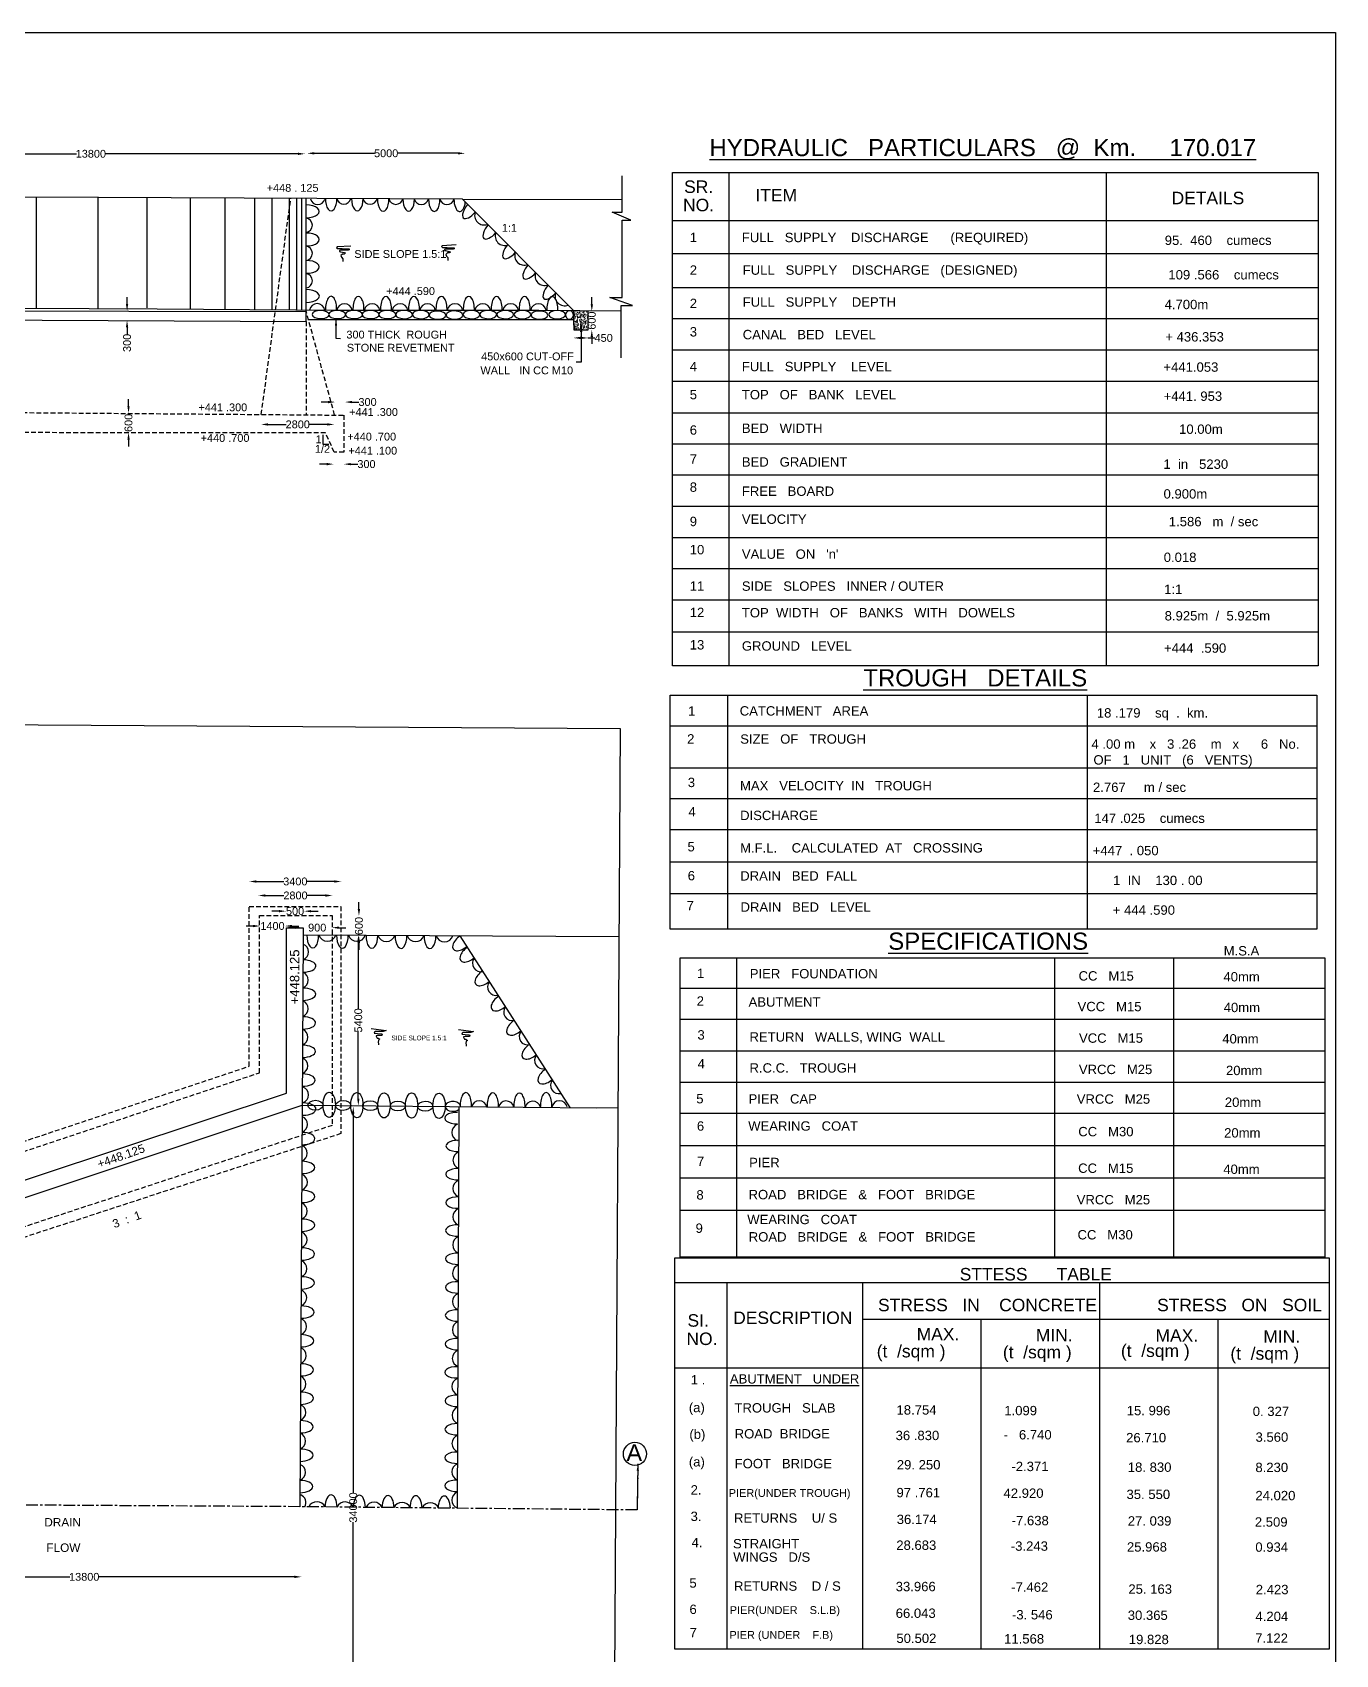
# Model space of a CAD drawing. Header units: millimetres. Extents: x 687 to 122702, y 4423 to 86488.
# Drawn here: x 80954 to 122702, y 34512 to 86488 of the extents above; entities that cross this region are included whole.
import ezdxf

# ---------------------------------------------------------------- set-up
doc = ezdxf.new("R2010")
doc.units = ezdxf.units.MM
doc.header["$MEASUREMENT"] = 0
doc.linetypes.add('CENTER', pattern=[2, 1.25, -0.25, 0.25, -0.25])
doc.linetypes.add('DASHED', pattern=[0.75, 0.5, -0.25])
for name, color, linetype in [('DIM', 7, 'Continuous'), ('DWG', 7, 'Continuous'), ('TEXT', 7, 'Continuous'), ('TXT', 7, 'Continuous')]:
    doc.layers.add(name, color=color, linetype=linetype)
doc.styles.get("Standard").update_dxf_attribs({"font": 'arial.ttf'})
doc.dimstyles.new('Civil', dxfattribs={"dimtxt": 250, "dimasz": 225, "dimexe": 0.1, "dimexo": 0.0625, "dimgap": 0.09, "dimtad": 0, "dimdec": 0, "dimzin": 12, "dimdsep": 46, "dimtxsty": 'Standard', "dimcen": 0.1, "dimse1": 1, "dimse2": 1, "dimadec": 0, "dimazin": 2, "dimtfac": 1, "dimtdec": 0, "dimtofl": 0, "dimtmove": 0, "dimatfit": 3, "dimfxl": 1, "dimfrac": 1, "dimtolj": 1, "dimtzin": 0, "dimarcsym": 0})

# ---------------------------------------------------------------- blocks, each defined once
blk = doc.blocks.new('*D19')
at = {"layer": 'Defpoints', "color": 0, "transparency": 16777216}
for p in [(75965, 82663), (89684, 82663), (89684, 82599)]:
    blk.add_point(p, dxfattribs=at)
at = {"layer": 'DIM', "color": 0, "lineweight": -2, "transparency": 16777216}
for p, q in [((76190, 82599), (82366, 82599)), ((89459, 82599), (83283, 82599))]:
    blk.add_line(p, q, dxfattribs=at)
at = {"layer": 'DIM', "color": 0, "transparency": 16777216}
for points in [[(76190, 82636), (76190, 82561), (75965, 82599)], [(89459, 82636), (89459, 82561), (89684, 82599)]]:
    blk.add_solid(points, dxfattribs=at)
at = {"layer": 'DIM', "color": 0, "transparency": 16777216, "insert": (82825, 82599), "char_height": 250, "attachment_point": 5}
blk.add_mtext('\\A1;13800', dxfattribs=at)
blk = doc.blocks.new('*D20')
at = {"layer": 'Defpoints', "color": 0, "transparency": 16777216}
for p in [(89756, 82583), (94815, 82615), (94815, 82583)]:
    blk.add_point(p, dxfattribs=at)
at = {"layer": 'DIM', "color": 0, "lineweight": -2, "transparency": 16777216}
for p, q in [((89981, 82615), (91913, 82615)), ((94590, 82615), (92659, 82615))]:
    blk.add_line(p, q, dxfattribs=at)
at = {"layer": 'DIM', "color": 0, "transparency": 16777216}
for points in [[(89981, 82652), (89981, 82577), (89756, 82615)], [(94590, 82652), (94590, 82577), (94815, 82615)]]:
    blk.add_solid(points, dxfattribs=at)
at = {"layer": 'DIM', "color": 0, "transparency": 16777216, "insert": (92286, 82615), "char_height": 250, "attachment_point": 5}
blk.add_mtext('\\A1;5000', dxfattribs=at)
blk = doc.blocks.new('*D21')
at = {"layer": 'Defpoints', "color": 0, "transparency": 16777216}
for p in [(98287, 76733), (98748, 76733), (98748, 76699)]:
    blk.add_point(p, dxfattribs=at)
at = {"layer": 'DIM', "color": 0, "lineweight": -2, "transparency": 16777216}
for p, q in [((98512, 76699), (98523, 76699)), ((98748, 76699), (98973, 76699))]:
    blk.add_line(p, q, dxfattribs=at)
at = {"layer": 'DIM', "color": 0, "transparency": 16777216}
for points in [[(98512, 76737), (98512, 76662), (98287, 76699)], [(98523, 76737), (98523, 76662), (98748, 76699)]]:
    blk.add_solid(points, dxfattribs=at)
at = {"layer": 'DIM', "color": 0, "transparency": 16777216, "insert": (99254, 76699), "char_height": 250, "attachment_point": 5}
blk.add_mtext('\\A1;450', dxfattribs=at)
blk = doc.blocks.new('*D22')
at = {"layer": 'Defpoints', "color": 0, "transparency": 16777216}
for p in [(98753, 77552), (98753, 76956), (98874, 76956)]:
    blk.add_point(p, dxfattribs=at)
at = {"layer": 'DIM', "color": 0, "lineweight": -2, "transparency": 16777216}
for p, q in [((98874, 77777), (98874, 78002)), ((98874, 76731), (98874, 76506))]:
    blk.add_line(p, q, dxfattribs=at)
at = {"layer": 'DIM', "color": 0, "transparency": 16777216}
for points in [[(98837, 77777), (98912, 77777), (98874, 77552)], [(98837, 76731), (98912, 76731), (98874, 76956)]]:
    blk.add_solid(points, dxfattribs=at)
at = {"layer": 'DIM', "color": 0, "transparency": 16777216, "insert": (98874, 77254), "char_height": 250, "attachment_point": 5, "rotation": 90}
blk.add_mtext('\\A1;600', dxfattribs=at)
blk = doc.blocks.new('*D23')
at = {"layer": 'Defpoints', "color": 0, "transparency": 16777216}
for p in [(90605, 72737), (90929, 72737), (90929, 72656)]:
    blk.add_point(p, dxfattribs=at)
at = {"layer": 'DIM', "color": 0, "lineweight": -2, "transparency": 16777216}
for p, q in [((90380, 72656), (90155, 72656)), ((91154, 72656), (91379, 72656))]:
    blk.add_line(p, q, dxfattribs=at)
at = {"layer": 'DIM', "color": 0, "transparency": 16777216}
for points in [[(90380, 72693), (90380, 72618), (90605, 72656)], [(91154, 72693), (91154, 72618), (90929, 72656)]]:
    blk.add_solid(points, dxfattribs=at)
at = {"layer": 'DIM', "color": 0, "transparency": 16777216, "insert": (91655, 72656), "char_height": 250, "attachment_point": 5}
blk.add_mtext('\\A1;300', dxfattribs=at)
blk = doc.blocks.new('*D24')
at = {"layer": 'Defpoints', "color": 0, "transparency": 16777216}
for p in [(90652, 74448), (90964, 74645), (90964, 74448)]:
    blk.add_point(p, dxfattribs=at)
at = {"layer": 'DIM', "color": 0, "lineweight": -2, "transparency": 16777216}
for p, q in [((90427, 74645), (90202, 74645)), ((91189, 74645), (91414, 74645))]:
    blk.add_line(p, q, dxfattribs=at)
at = {"layer": 'DIM', "color": 0, "transparency": 16777216}
for points in [[(90427, 74682), (90427, 74607), (90652, 74645)], [(91189, 74682), (91189, 74607), (90964, 74645)]]:
    blk.add_solid(points, dxfattribs=at)
at = {"layer": 'DIM', "color": 0, "transparency": 16777216, "insert": (91690, 74645), "char_height": 250, "attachment_point": 5}
blk.add_mtext('\\A1;300', dxfattribs=at)
blk = doc.blocks.new('*D25')
at = {"layer": 'Defpoints', "color": 0, "transparency": 16777216}
for p in [(88279, 73951), (90628, 73951), (90628, 73928)]:
    blk.add_point(p, dxfattribs=at)
at = {"layer": 'DIM', "color": 0, "lineweight": -2, "transparency": 16777216}
for p, q in [((88504, 73928), (89078, 73928)), ((90403, 73928), (89829, 73928))]:
    blk.add_line(p, q, dxfattribs=at)
at = {"layer": 'DIM', "color": 0, "transparency": 16777216}
for points in [[(88504, 73965), (88504, 73890), (88279, 73928)], [(90403, 73965), (90403, 73890), (90628, 73928)]]:
    blk.add_solid(points, dxfattribs=at)
at = {"layer": 'DIM', "color": 0, "transparency": 16777216, "insert": (89453, 73928), "char_height": 250, "attachment_point": 5}
blk.add_mtext('\\A1;2800', dxfattribs=at)
blk = doc.blocks.new('*D26')
at = {"layer": 'Defpoints', "color": 0, "transparency": 16777216}
for p in [(83988, 77560), (83985, 77266), (83988, 77266)]:
    blk.add_point(p, dxfattribs=at)
at = {"layer": 'DIM', "color": 0, "lineweight": -2, "transparency": 16777216}
for p, q in [((83985, 77785), (83985, 78010)), ((83985, 77041), (83985, 76816))]:
    blk.add_line(p, q, dxfattribs=at)
at = {"layer": 'DIM', "color": 0, "transparency": 16777216}
for points in [[(83947, 77785), (84022, 77785), (83985, 77560)], [(83947, 77041), (84022, 77041), (83985, 77266)]]:
    blk.add_solid(points, dxfattribs=at)
at = {"layer": 'DIM', "color": 0, "transparency": 16777216, "insert": (83985, 76540), "char_height": 250, "attachment_point": 5, "rotation": 90}
blk.add_mtext('\\A1;300', dxfattribs=at)
blk = doc.blocks.new('*D27')
at = {"layer": 'Defpoints', "color": 0, "transparency": 16777216}
for p in [(84014, 74287), (84032, 74287), (84014, 73667)]:
    blk.add_point(p, dxfattribs=at)
at = {"layer": 'DIM', "color": 0, "lineweight": -2, "transparency": 16777216}
for p, q in [((84032, 74512), (84032, 74737)), ((84032, 73442), (84032, 73217))]:
    blk.add_line(p, q, dxfattribs=at)
at = {"layer": 'DIM', "color": 0, "transparency": 16777216}
for points in [[(83995, 74512), (84070, 74512), (84032, 74287)], [(83995, 73442), (84070, 73442), (84032, 73667)]]:
    blk.add_solid(points, dxfattribs=at)
at = {"layer": 'DIM', "color": 0, "transparency": 16777216, "insert": (84032, 73977), "char_height": 250, "attachment_point": 5, "rotation": 90}
blk.add_mtext('\\A1;600', dxfattribs=at)
blk = doc.blocks.new('*D176')
at = {"layer": 'Defpoints', "color": 0, "transparency": 16777216}
for p in [(87903, 59274), (90849, 59283), (90849, 59274)]:
    blk.add_point(p, dxfattribs=at)
at = {"layer": 'DIM', "color": 0, "lineweight": -2, "transparency": 16777216}
for p, q in [((88128, 59283), (89003, 59283)), ((90624, 59283), (89749, 59283))]:
    blk.add_line(p, q, dxfattribs=at)
at = {"layer": 'DIM', "color": 0, "transparency": 16777216}
for points in [[(88128, 59320), (88128, 59245), (87903, 59283)], [(90624, 59320), (90624, 59245), (90849, 59283)]]:
    blk.add_solid(points, dxfattribs=at)
at = {"layer": 'DIM', "color": 0, "transparency": 16777216, "insert": (89376, 59283), "char_height": 250, "attachment_point": 5}
blk.add_mtext('\\A1;3400', dxfattribs=at)
blk = doc.blocks.new('*D177')
at = {"layer": 'Defpoints', "color": 0, "transparency": 16777216}
for p in [(88194, 58851), (90567, 58851), (90567, 58834)]:
    blk.add_point(p, dxfattribs=at)
at = {"layer": 'DIM', "color": 0, "lineweight": -2, "transparency": 16777216}
for p, q in [((88419, 58834), (89005, 58834)), ((90342, 58834), (89756, 58834))]:
    blk.add_line(p, q, dxfattribs=at)
at = {"layer": 'DIM', "color": 0, "transparency": 16777216}
for points in [[(88419, 58871), (88419, 58796), (88194, 58834)], [(90342, 58871), (90342, 58796), (90567, 58834)]]:
    blk.add_solid(points, dxfattribs=at)
at = {"layer": 'DIM', "color": 0, "transparency": 16777216, "insert": (89381, 58834), "char_height": 250, "attachment_point": 5}
blk.add_mtext('\\A1;2800', dxfattribs=at)
blk = doc.blocks.new('*D178')
at = {"layer": 'Defpoints', "color": 0, "transparency": 16777216}
for p in [(88247, 57829), (89041, 57856), (89041, 57829)]:
    blk.add_point(p, dxfattribs=at)
at = {"layer": 'DIM', "color": 0, "lineweight": -2, "transparency": 16777216}
for p, q in [((88022, 57856), (87797, 57856)), ((89266, 57856), (89491, 57856))]:
    blk.add_line(p, q, dxfattribs=at)
at = {"layer": 'DIM', "color": 0, "transparency": 16777216}
for points in [[(88022, 57893), (88022, 57818), (88247, 57856)], [(89266, 57893), (89266, 57818), (89041, 57856)]]:
    blk.add_solid(points, dxfattribs=at)
at = {"layer": 'DIM', "color": 0, "transparency": 16777216, "insert": (88644, 57856), "char_height": 250, "attachment_point": 5}
blk.add_mtext('\\A1;1400', dxfattribs=at)
blk = doc.blocks.new('*D179')
at = {"layer": 'Defpoints', "color": 0, "transparency": 16777216}
for p in [(89658, 58331), (89076, 57997), (89658, 57997)]:
    blk.add_point(p, dxfattribs=at)
at = {"layer": 'DIM', "color": 0, "lineweight": -2, "transparency": 16777216}
for p, q in [((88851, 58331), (88626, 58331)), ((89883, 58331), (90108, 58331))]:
    blk.add_line(p, q, dxfattribs=at)
at = {"layer": 'DIM', "color": 0, "transparency": 16777216}
for points in [[(88851, 58369), (88851, 58294), (89076, 58331)], [(89883, 58369), (89883, 58294), (89658, 58331)]]:
    blk.add_solid(points, dxfattribs=at)
at = {"layer": 'DIM', "color": 0, "transparency": 16777216, "insert": (89367, 58331), "char_height": 250, "attachment_point": 5}
blk.add_mtext('\\A1;500', dxfattribs=at)
blk = doc.blocks.new('*D180')
at = {"layer": 'Defpoints', "color": 0, "transparency": 16777216}
for p in [(89605, 57785), (90549, 57803), (90549, 57785)]:
    blk.add_point(p, dxfattribs=at)
at = {"layer": 'DIM', "color": 0, "lineweight": -2, "transparency": 16777216}
for p, q in [((89380, 57803), (89155, 57803)), ((90774, 57803), (90999, 57803))]:
    blk.add_line(p, q, dxfattribs=at)
at = {"layer": 'DIM', "color": 0, "transparency": 16777216}
for points in [[(89380, 57840), (89380, 57765), (89605, 57803)], [(90774, 57840), (90774, 57765), (90549, 57803)]]:
    blk.add_solid(points, dxfattribs=at)
at = {"layer": 'DIM', "color": 0, "transparency": 16777216, "insert": (90077, 57803), "char_height": 250, "attachment_point": 5}
blk.add_mtext('\\A1;900', dxfattribs=at)
blk = doc.blocks.new('*D181')
at = {"layer": 'Defpoints', "color": 0, "transparency": 16777216}
for p in [(91414, 58173), (91423, 58173), (91423, 57539)]:
    blk.add_point(p, dxfattribs=at)
at = {"layer": 'DIM', "color": 0, "lineweight": -2, "transparency": 16777216}
for p, q in [((91414, 58398), (91414, 58623)), ((91414, 57314), (91414, 57089))]:
    blk.add_line(p, q, dxfattribs=at)
at = {"layer": 'DIM', "color": 0, "transparency": 16777216}
for points in [[(91376, 58398), (91451, 58398), (91414, 58173)], [(91376, 57314), (91451, 57314), (91414, 57539)]]:
    blk.add_solid(points, dxfattribs=at)
at = {"layer": 'DIM', "color": 0, "transparency": 16777216, "insert": (91414, 57856), "char_height": 250, "attachment_point": 5, "rotation": 90}
blk.add_mtext('\\A1;600', dxfattribs=at)
blk = doc.blocks.new('*D182')
at = {"layer": 'Defpoints', "color": 0, "transparency": 16777216}
for p in [(91349, 57561), (91349, 52101), (91394, 52101)]:
    blk.add_point(p, dxfattribs=at)
at = {"layer": 'DIM', "color": 0, "lineweight": -2, "transparency": 16777216}
for p, q in [((91394, 57336), (91394, 55204)), ((91394, 52326), (91394, 54458))]:
    blk.add_line(p, q, dxfattribs=at)
at = {"layer": 'DIM', "color": 0, "transparency": 16777216}
for points in [[(91357, 57336), (91432, 57336), (91394, 57561)], [(91357, 52326), (91432, 52326), (91394, 52101)]]:
    blk.add_solid(points, dxfattribs=at)
at = {"layer": 'DIM', "color": 0, "transparency": 16777216, "insert": (91394, 54831), "char_height": 250, "attachment_point": 5, "rotation": 90}
blk.add_mtext('\\A1;5400', dxfattribs=at)
blk = doc.blocks.new('*D183')
at = {"layer": 'Defpoints', "color": 0, "transparency": 16777216}
for p in [(91371, 52065), (91231, 26383), (91371, 26383)]:
    blk.add_point(p, dxfattribs=at)
at = {"layer": 'DIM', "color": 0, "lineweight": -2, "transparency": 16777216}
for p, q in [((91231, 51840), (91231, 39694)), ((91231, 26608), (91231, 38754))]:
    blk.add_line(p, q, dxfattribs=at)
at = {"layer": 'DIM', "color": 0, "transparency": 16777216}
for points in [[(91194, 51840), (91269, 51840), (91231, 52065)], [(91194, 26608), (91269, 26608), (91231, 26383)]]:
    blk.add_solid(points, dxfattribs=at)
at = {"layer": 'DIM', "color": 0, "transparency": 16777216, "insert": (91231, 39224), "char_height": 250, "attachment_point": 5, "rotation": 90}
blk.add_mtext('\\A1;34000', dxfattribs=at)
blk = doc.blocks.new('*D184')
at = {"layer": 'Defpoints', "color": 0, "transparency": 16777216}
for p in [(75651, 37127), (89574, 37127), (89574, 37001)]:
    blk.add_point(p, dxfattribs=at)
at = {"layer": 'DIM', "color": 0, "lineweight": -2, "transparency": 16777216}
for p, q in [((75876, 37001), (82154, 37001)), ((89349, 37001), (83071, 37001))]:
    blk.add_line(p, q, dxfattribs=at)
at = {"layer": 'DIM', "color": 0, "transparency": 16777216}
for points in [[(75876, 37039), (75876, 36964), (75651, 37001)], [(89349, 37039), (89349, 36964), (89574, 37001)]]:
    blk.add_solid(points, dxfattribs=at)
at = {"layer": 'DIM', "color": 0, "transparency": 16777216, "insert": (82613, 37001), "char_height": 250, "attachment_point": 5}
blk.add_mtext('\\A1;13800', dxfattribs=at)

msp = doc.modelspace()

# ---------------------------------------------------------------- hatches: boundary and pattern name
at = {"layer": 'DWG'}
h = msp.add_hatch(dxfattribs=at)
h.set_pattern_fill('AR-CONC', color=256, scale=20, style=0)
h.set_pattern_definition([(50, (0, 0), (143.45204, -12.55043), [15, -165]), (355, (0, 0), (-27.75027, 150.43843), [12, -132]), (100.4514, (11.95, -1.05), (115.70188, 137.88791), [12.74804, -140.22842]), (46.1842, (0, 40), (213.4482, -33.1038), [22.5, -247.5]), (96.6356, (17.79, 37.24), (186.93254, 194.82357), [19.12206, -210.3426]), (351.1842, (0, 40), (186.9324, 194.82372), [18, -198]), (21, (20, 30), (119.38141, -80.52378), [15, -165]), (326, (20, 30), (48.66307, 145.03001), [12, -132]), (71.4514, (29.95, 23.29), (168.04453, 64.5061), [12.74804, -140.22842]), (37.5, (0, 0), (2.431971, 66.57877), [0, -130.4, 0, -134, 0, -132.5]), (7.5, (0, 0), (52.613907, 78.882342), [0, -76.4, 0, -127.4, 0, -50.5]), (327.5, (-44.6, 0), (106.764487, -4.510974), [0, -50, 0, -156, 0, -207]), (317.5, (-64.6, 0), (116.637234, 20.020996), [0, -65, 0, -103.6, 0, -147])])
h.paths.add_polyline_path([(98751.6, 77572.8), (98290.3, 77576.9), (98308.2, 76952.7), (98751.6, 76952.7)])

# ---------------------------------------------------------------- linework, layer by layer
msp.add_lwpolyline([(122702, 4422.8), (687.4, 4422.8), (687.4, 86488.1), (122702, 86488.1)], close=True, dxfattribs=at)
for points in [[(99818.1, 76060.7), (99818.1, 77738.7), (100175.3, 77738.7), (99453.3, 77996.9), (99848.5, 77996.9), (99848.5, 80470.8), (100121.8, 80470.8), (99521.5, 80728.9), (99848.3, 80728.9), (99848.3, 81890.6)], [(68068.8, 77632.4), (78347, 77563.9), (89725.1, 77543.5), (89721.2, 81171.1)], [(94734.4, 81148.2), (83075.1, 81201.4), (75912.6, 81225.2), (75912.6, 74345.1)], [(81088.4, 77647.1), (81088.4, 81208)], [(83054.7, 77637.7), (83054.7, 81201.5)], [(84632.3, 77659.4), (84632.3, 81194.3)], [(86018.4, 77621), (86018.4, 81188)], [(87130.5, 77613.2), (87130.5, 81182.9)], [(88075.1, 77606.6), (88075.1, 81178.6)], [(88634.4, 77602.7), (88634.4, 81176)], [(89190.4, 77598.8), (89190.4, 81173.5)], [(89425.5, 77597.1), (89425.5, 81172.4)], [(89579.3, 77596), (89579.3, 81171.7)], [(98751.6, 77572.8), (98751.6, 76952.7), (98308.2, 76952.7), (98290.3, 77576.9), (94734.4, 81148.2), (99848.3, 81130.2)], [(91159.2, 79644.3), (90713.9, 79614.7), (90699.1, 79590), (90723.8, 79560.3), (90872.3, 79560.3), (91060.3, 79555.3), (91099.9, 79555.3), (91104.8, 79520.7), (91070.2, 79510.9), (91020.7, 79510.9), (90921.7, 79510.9), (90837.6, 79510.9), (90817.8, 79510.9), (90788.1, 79501), (90793.1, 79471.3), (90822.8, 79461.4), (90892, 79446.6), (90946.5, 79431.8), (90971.2, 79407), (90936.6, 79387.3), (90882.1, 79387.3), (90837.6, 79337.8), (90857.4, 79288.4), (90901.9, 79239), (90901.9, 79219.2), (90901.9, 79145)], [(94523.9, 79678.9), (94078.6, 79649.3), (94063.7, 79624.6), (94088.5, 79594.9), (94236.9, 79594.9), (94424.9, 79590), (94464.5, 79590), (94469.5, 79555.3), (94434.8, 79545.5), (94385.3, 79545.5), (94286.4, 79545.5), (94202.3, 79545.5), (94182.5, 79545.5), (94152.8, 79535.6), (94157.7, 79505.9), (94187.4, 79496), (94256.7, 79481.2), (94311.1, 79466.4), (94335.9, 79441.6), (94301.2, 79421.9), (94246.8, 79421.9), (94202.3, 79372.4), (94222.1, 79323), (94266.6, 79273.6), (94266.6, 79253.8), (94266.6, 79179.6)], [(31449.5, 77887.2), (35763.5, 77887.2), (62293.9, 77724.4), (68675.2, 77706.5), (76230.6, 77670.4), (84944.4, 77628.6), (90876.3, 77586.9), (97172.1, 77586.9), (99818.1, 77563.2)], [(68578.7, 77336.6), (89718.2, 77223.9), (89725.1, 77543.5)], [(89794.4, 77291.5), (98298.5, 77290.1)], [(90252.2, 73593.6), (90252.2, 73293.6), (90449.9, 73293.6)], [(64179.2, 64405.3), (99783.2, 64187.8), (99603.7, 33764.2), (99495.1, 18798.2), (93730, 18798.2), (71768.6, 18923.2)], [(31739.8, 39767.9), (58872.7, 39598.2), (67838.2, 39580.3), (67897.1, 48065.1), (71435, 48065.1), (75729, 48065.1), (89093.8, 52501.5), (89093.8, 57802.6), (89631.7, 57802.6), (89631.4, 57567.6)], [(99743.8, 57513.2), (89631.4, 57567.6), (89522.3, 39248.7)], [(98177.5, 52038.1), (94656.1, 57540.6)], [(91801.9, 54568.6), (92283.2, 54513.3), (92189.1, 54474.6), (92012.1, 54474.6), (91940.2, 54474.6), (91912.6, 54458.1), (91901.5, 54419.4), (92012.1, 54408.3), (92133.8, 54397.3), (92161.5, 54391.7), (92150.4, 54347.5), (92061.9, 54347.5), (92012.1, 54347.5), (91962.4, 54342), (91962.4, 54331), (91995.5, 54264.6), (92034.3, 54264.6), (92084, 54226), (92050.8, 54209.4), (92039.8, 54187.3), (92034.3, 54132), (92039.8, 54082.3), (92045.3, 54043.6)], [(94606.2, 54535.4), (95087.4, 54480.2), (94993.4, 54441.5), (94816.4, 54441.5), (94744.5, 54441.5), (94716.8, 54424.9), (94705.8, 54386.2), (94816.4, 54375.2), (94938.1, 54364.1), (94965.7, 54358.6), (94954.7, 54314.4), (94866.2, 54314.4), (94816.4, 54314.4), (94766.6, 54308.9), (94766.6, 54297.8), (94799.8, 54231.5), (94838.5, 54231.5), (94888.3, 54192.8), (94855.1, 54176.2), (94844, 54154.1), (94838.5, 54098.9), (94844, 54049.1), (94849.6, 54010.4)], [(14958.5, 50518.9), (20157.7, 47825.7), (38242.4, 47741.9), (48512.7, 47644.5), (62366.9, 47563.8), (74486.7, 47523), (75724.6, 47523), (80813.4, 49190.7), (89598.9, 52111.9), (99032, 52030.8), (99711.5, 52039.4)], [(94573.2, 39199.6), (94620.1, 52068.7)]]:
    msp.add_lwpolyline(points, dxfattribs=at)
at = {"layer": 'DWG', "linetype": 'DASHED', "ltscale": 300}
for points in [[(88283.8, 74246.2), (89229.2, 81173.3)], [(90636, 74227.4), (89711.1, 77595.1)], [(89718.2, 77223.9), (89718.1, 74234.8)], [(70146.8, 74410.2), (75912.6, 74345.1), (90932.4, 74225.1), (90932.4, 73039.3), (90624.2, 73039.3), (90338.9, 73655), (82863.6, 73655), (72878.4, 73734.4), (70146.8, 73730.3)], [(67604.9, 48211.8), (67604.9, 49879.5), (73351.3, 49849.5), (73351.3, 49969.3), (76133.5, 49969.3), (76133.5, 49440.4), (87899.7, 53362), (87899.7, 58484.2), (90838.2, 58484.2), (90838.2, 51203.2), (76116.4, 46381.1), (76116.4, 45602.3), (73767.3, 45621.2)], [(75749.9, 48979.8), (88228.4, 53154.6), (88228.4, 58189.3), (90558.9, 58189.3), (90558.9, 51466.9), (75734.3, 46585.7)]]:
    msp.add_lwpolyline(points, dxfattribs=at)
at = {"layer": 'DWG', "linetype": 'CENTER', "ltscale": 300}
msp.add_lwpolyline([(100352.2, 40625.8), (100324.2, 39143.8), (89522.3, 39248.7), (75451.6, 39330.8), (73945.2, 39368.4), (64857.2, 39408.6), (53944.2, 39443.3), (43584.7, 39506.1), (30892.6, 39576.2), (21863.7, 39618.1), (13332.3, 39688.2), (3869.3, 39737.4), (2696.7, 39745.9), (2696.7, 41186)], dxfattribs=at)
at = {"layer": 'DWG'}
for centre, radius, start, end in [((90090.6, 81204), 232.2, 193.06725, 346.40902), ((90929.3, 81219.1), 232.2, 193.06725, 346.40902), ((91769.9, 81215.2), 232.2, 193.06725, 346.40902), ((92597.6, 81211.5), 232.2, 193.06725, 346.40902), ((93412.8, 81207.7), 232.2, 193.06725, 346.40902), ((94233.4, 81204), 232.2, 193.06725, 346.40902), ((95427.6, 80627.2), 307.1, 158.62244, 291.1317), ((89687.8, 80309.2), 233.7, 278.51975, 81.60497), ((96084.3, 79967.6), 307.1, 158.62244, 291.1317), ((89688.7, 79410.3), 233.7, 278.51975, 81.60497), ((96712, 79337.2), 307.1, 158.62244, 291.1317), ((89689.7, 78531.3), 233.7, 278.51975, 81.60497), ((97361.1, 78685.4), 307.1, 158.62244, 291.1317), ((98004.9, 78038.9), 307.1, 158.62244, 291.1317), ((90074.8, 77549), 250.7, 9.59385, 169.60142), ((90950.8, 77546), 250.7, 9.59385, 169.60142), ((91833.6, 77546), 250.7, 9.59385, 169.60142), ((92729.9, 77546), 250.7, 9.59385, 169.60142), ((93612.4, 77546), 250.7, 9.59385, 169.60142), ((94488.4, 77546), 250.7, 9.59385, 169.60142), ((95377.9, 77546), 250.7, 9.59385, 169.60142), ((96274.2, 77546), 250.7, 9.59385, 169.60142), ((97162.4, 77542.8), 250.7, 9.59385, 169.60142), ((89529.4, 57029.5), 267.6, 291.32565, 67.99174), ((90401, 57656.5), 286.1, 198.66559, 340.71836), ((91347.9, 57651.4), 286.1, 198.66559, 340.71836), ((92293.3, 57646.3), 286.1, 198.66559, 340.71836), ((93226.7, 57641.3), 286.1, 198.66559, 340.71836), ((94155.5, 57636.3), 286.1, 198.66559, 340.71836), ((95318.9, 56659), 269.5, 140.57116, 284.66395), ((89524, 56125.1), 267.6, 291.32565, 67.99174), ((95804.3, 55900.6), 269.5, 140.57116, 284.66395), ((89518.5, 55204.5), 267.6, 291.32565, 67.99174), ((96320.8, 55093.4), 269.5, 140.57116, 284.66395), ((89513.1, 54295.8), 267.6, 291.32565, 67.99174), ((96818.3, 54316.1), 269.5, 140.57116, 284.66395), ((89507.6, 53374.9), 267.6, 291.32565, 67.99174), ((97309.9, 53547.9), 269.5, 140.57116, 284.66395), ((89529.4, 52447), 267.6, 291.32565, 67.99174), ((97818.4, 52753.3), 269.5, 140.57116, 284.66395), ((95268, 52005.8), 252, 12.66889, 170.44643), ((96130.9, 51998.3), 252, 12.66889, 170.44643), ((96983.1, 51991), 252, 12.66889, 170.44643), ((97840.8, 52005.8), 252, 12.66889, 170.44643), ((89496.4, 51498.5), 267.6, 291.32565, 67.99174), ((94665, 51242.1), 278, 108.84621, 250.73635), ((89490.9, 50575.2), 267.6, 291.32565, 67.99174), ((94704.6, 50351.9), 278, 108.84621, 250.73635), ((89495.1, 49646.9), 267.6, 291.32565, 67.99174), ((94701.3, 49446.1), 278, 108.84621, 250.73635), ((89489.6, 48723.6), 267.6, 291.32565, 67.99174), ((94698, 48535.2), 278, 108.84621, 250.73635), ((89484.1, 47802), 267.6, 291.32565, 67.99174), ((94694.8, 47642.3), 278, 108.84621, 250.73635), ((89478.6, 46876.4), 267.6, 291.32565, 67.99174), ((94691.5, 46736.4), 278, 108.84621, 250.73635), ((89473, 45942), 267.6, 291.32565, 67.99174), ((94688.1, 45819.3), 278, 108.84621, 250.73635), ((89467.5, 45021.3), 267.6, 291.32565, 67.99174), ((94684.9, 44919.9), 278, 108.84621, 250.73635), ((89453.6, 44089.8), 267.6, 291.32565, 67.99174), ((94681.5, 44001), 278, 108.84621, 250.73635), ((89448.2, 43179.5), 267.6, 291.32565, 67.99174), ((94665, 43097), 278, 108.84621, 250.73635), ((89442.8, 42267.3), 267.6, 291.32565, 67.99174), ((94674.9, 42184.6), 278, 108.84621, 250.73635), ((89437.3, 41355), 267.6, 291.32565, 67.99174), ((94671.6, 41274), 278, 108.84621, 250.73635), ((89431.4, 40351.2), 267.6, 291.32565, 67.99174), ((94668.3, 40361.6), 278, 108.84621, 250.73635), ((89448.2, 39382), 267.6, 329.74554, 67.99174), ((94665, 39462.1), 278, 108.84621, 250.73635), ((90071, 39122.7), 288, 24.20904, 154.67772), ((90977.9, 39113.9), 288, 24.20904, 154.67772), ((91898.2, 39105), 288, 24.20904, 154.67772), ((92792, 39096.3), 288, 24.20904, 154.67772), ((93698.9, 39087.5), 288, 24.20904, 154.67772)]:
    msp.add_arc(centre, radius, start, end, dxfattribs=at)
for centre, major_axis, ratio, start_param, end_param in [((90522.4, 81149.2), (0, -378.4), 0.4845323, 4.6619437, 7.899998), ((91363, 81145.3), (0, -378.4), 0.4845323, 4.6619437, 7.899998), ((92190.7, 81141.5), (0, -378.4), 0.4845323, 4.6619437, 7.899998), ((93005.9, 81137.8), (0, -378.4), 0.4845323, 4.6619437, 7.899998), ((93826.5, 81134.1), (0, -378.4), 0.4845323, 4.6619437, 7.899998), ((94642.2, 81130.3), (0, -378.4), 0.4845323, 4.6619437, 7.6665897), ((89723, 80753.5), (419.3, 0), 0.4913798, 4.7097371, 7.8577032), ((95029.8, 80867.1), (-267.3, -323.4), 0.4150529, 4.6986179, 7.7872117), ((89724, 79854.6), (419.3, 0), 0.4913798, 4.7097371, 7.8577032), ((95686.6, 80207.6), (-267.3, -323.4), 0.4150529, 4.6986179, 7.7872117), ((96314.3, 79577.2), (-267.3, -323.4), 0.4150529, 4.6986179, 7.7872117), ((89724.9, 78975.5), (419.3, 0), 0.4913798, 4.7097371, 7.8577032), ((96963.3, 78925.4), (-267.3, -323.4), 0.4150529, 4.6986179, 7.7872117), ((89725.9, 78040.3), (419.3, 0), 0.4913798, 4.7097371, 7.8577032), ((90521.6, 77625.7), (0, 407.1), 0.4356847, 4.6200898, 7.9401614), ((91397.7, 77622.6), (0, 407.1), 0.4356847, 4.6200898, 7.9401614), ((92280.4, 77622.6), (0, 407.1), 0.4356847, 4.6200898, 7.9401614), ((93176.7, 77622.6), (0, 407.1), 0.4356847, 4.6200898, 7.9401614), ((94059.2, 77622.6), (0, 407.1), 0.4356847, 4.6200898, 7.9401614), ((94935.2, 77622.6), (0, 407.1), 0.4356847, 4.6200898, 7.9401614), ((95824.8, 77622.6), (0, 407.1), 0.4356847, 4.6200898, 7.9401614), ((96721.1, 77622.6), (0, 407.1), 0.4356847, 4.6200898, 7.9401614), ((97607.1, 78278.8), (-267.3, -323.4), 0.4150529, 4.6986179, 7.7872117), ((97609.2, 77619.4), (0, 407.1), 0.4356847, 4.6200898, 7.9401614), ((89936.1, 57549.4), (0, 396.8), 0.472441, 1.5265207, 4.7515849), ((90882.9, 57544.3), (0, 396.8), 0.472441, 1.5265207, 4.7515849), ((91828.3, 57539.2), (0, 396.8), 0.472441, 1.5265207, 4.7515849), ((92761.8, 57534.2), (0, 396.8), 0.472441, 1.5265207, 4.7515849), ((93690.5, 57529.2), (0, 396.8), 0.472441, 1.5265207, 4.7515849), ((94726.8, 57344.3), (288.1, 231.9), 0.541106, 1.3859777, 4.7794067), ((94960.1, 56979.8), (288.1, 231.9), 0.541106, 1.3859777, 4.7794067), ((89619.4, 56574.6), (416.2, 0), 0.474227, 4.7240841, 7.8366367), ((95445.4, 56221.4), (288.1, 231.9), 0.541106, 1.3859777, 4.7794067), ((89614, 55670.2), (416.2, 0), 0.474227, 4.7240841, 7.8366367), ((95962, 55414.2), (288.1, 231.9), 0.541106, 1.3859777, 4.7794067), ((89608.6, 54749.6), (416.2, 0), 0.474227, 4.7240841, 7.8366367), ((96459.4, 54636.9), (288.1, 231.9), 0.541106, 1.3859777, 4.7794067), ((96951.1, 53868.7), (288.1, 231.9), 0.541106, 1.3859777, 4.7794067), ((89603.1, 53840.9), (416.2, 0), 0.474227, 4.7240841, 7.8366367), ((89597.7, 52920), (416.2, 0), 0.474227, 4.7240841, 7.8366367), ((97459.6, 53074.1), (288.1, 231.9), 0.541106, 1.3859777, 4.7794067), ((94838.6, 52096.2), (0, 423), 0.43038, 4.6391073, 7.9198641), ((95701.5, 52088.8), (0, 423), 0.43038, 4.6391073, 7.9198641), ((96553.8, 52081.5), (0, 423), 0.43038, 4.6391073, 7.9198641), ((97411.4, 52096.2), (0, 423), 0.43038, 4.6391073, 7.9198641), ((89619.4, 51992.1), (416.2, 0), 0.474227, 4.7240841, 7.8366367), ((94420.5, 52075.3), (243.9, 2.8), 0.6466903, 6.2210191, 11.9448401), ((94543.2, 51699.4), (-382.1, 0), 0.4745757, 4.6250779, 7.9378351), ((89586.5, 51043.5), (416.2, 0), 0.474227, 4.7240841, 7.8366367), ((94582.9, 50809.2), (-382.1, 0), 0.4745757, 4.6250779, 7.9378351), ((89581, 50120.2), (416.2, 0), 0.474227, 4.7240841, 7.8366367), ((94579.6, 49903.4), (-382.1, 0), 0.4745757, 4.6250779, 7.9378351), ((89585.1, 49191.9), (416.2, 0), 0.474227, 4.7240841, 7.8366367), ((94576.3, 48992.6), (-382.1, 0), 0.4745757, 4.6250779, 7.9378351), ((89579.6, 48268.7), (416.2, 0), 0.474227, 4.7240841, 7.8366367), ((94573, 48099.6), (-382.1, 0), 0.4745757, 4.6250779, 7.9378351), ((89574.1, 47347.1), (416.2, 0), 0.474227, 4.7240841, 7.8366367), ((94569.7, 47193.7), (-382.1, 0), 0.4745757, 4.6250779, 7.9378351), ((89568.6, 46421.5), (416.2, 0), 0.474227, 4.7240841, 7.8366367), ((94566.4, 46276.6), (-382.1, 0), 0.4745757, 4.6250779, 7.9378351), ((89563, 45487.1), (416.2, 0), 0.474227, 4.7240841, 7.8366367), ((94563.1, 45377.2), (-382.1, 0), 0.4745757, 4.6250779, 7.9378351), ((89549.2, 44566.3), (416.2, 0), 0.474227, 4.7240841, 7.8366367), ((94559.7, 44458.3), (-382.1, 0), 0.4745757, 4.6250779, 7.9378351), ((89543.7, 43634.9), (416.2, 0), 0.474227, 4.7240841, 7.8366367), ((94543.2, 43554.3), (-382.1, 0), 0.4745757, 4.6250779, 7.9378351), ((89538.2, 42724.6), (416.2, 0), 0.474227, 4.7240841, 7.8366367), ((94553.1, 42641.9), (-382.1, 0), 0.4745757, 4.6250779, 7.9378351), ((89532.8, 41812.3), (416.2, 0), 0.474227, 4.7240841, 7.8366367), ((94549.8, 41731.3), (-382.1, 0), 0.4745757, 4.6250779, 7.9378351), ((89527.4, 40900.1), (416.2, 0), 0.474227, 4.7240841, 7.8366367), ((94546.5, 40818.9), (-382.1, 0), 0.4745757, 4.6250779, 7.9378351), ((89521.4, 39896.2), (416.2, 0), 0.474227, 4.7240841, 7.8366367), ((94543.2, 39919.4), (-382.1, 0), 0.4745757, 4.6250779, 7.9378351), ((90519, 39227.1), (0, 400.2), 0.4876036, 4.7373118, 7.8195846), ((91425.9, 39218.3), (0, 400.2), 0.4876036, 4.7373118, 7.8195846), ((92346.2, 39209.4), (0, 400.2), 0.4876036, 4.7373118, 7.8195846), ((93240, 39200.7), (0, 400.2), 0.4876036, 4.7373118, 7.8195846), ((94146.9, 39191.9), (0, 400.2), 0.4876036, 4.7373118, 7.8195846)]:
    msp.add_ellipse(centre, major_axis=major_axis, ratio=ratio, start_param=start_param, end_param=end_param, dxfattribs=at)
at = {"layer": 'DWG', "extrusion": (0, 0, -1)}
for centre in [(90187.5, 77447.8), (90718.9, 77447.7), (91256.7, 77447.6), (91788, 77447.5), (92325, 77447.4), (92859.6, 77447.3), (93394.2, 77447.2), (93932, 77429), (94472, 77432.1), (95019.5, 77447), (95557.3, 77446.9), (96101.5, 77446.8), (96651.3, 77446.7), (97195.5, 77431.8), (97765.5, 77446.5)]:
    msp.add_ellipse(centre, major_axis=(-269, 2.8), ratio=0.4853696, dxfattribs=at)
at = {"layer": 'DWG'}
for centre, major_axis, ratio in [((98161, 77434.1), (6.5, 143.9), 0.8092564), ((90463.2, 52124.2), (0, 404.1), 0.4863011), ((91350.1, 52116.6), (0, 404.1), 0.4863011), ((92216.8, 52109.1), (0, 404.1), 0.4863011), ((93101.3, 52101.5), (0, 404.1), 0.4863011), ((93980, 52094), (0, 404.1), 0.4863011), ((90022.8, 52113.1), (243.9, 2.8), 0.6466903), ((90909.8, 52105.5), (243.9, 2.8), 0.6466903), ((91776.5, 52098), (243.9, 2.8), 0.6466903), ((92660.9, 52090.4), (243.9, 2.8), 0.6466903), ((93539.7, 52082.9), (243.9, 2.8), 0.6466903)]:
    msp.add_ellipse(centre, major_axis=major_axis, ratio=ratio, dxfattribs=at)
at = {"layer": 'TXT'}
for p, q in [((103275.7, 66187.5), (103275.7, 81998.9)), ((115367, 66187.5), (115367, 81998.9)), ((101459.6, 80464.3), (122140, 80464.3)), ((101459.6, 79404.6), (122140, 79404.6)), ((101459.6, 78310.5), (122140, 78310.5)), ((101459.6, 77323.4), (122140, 77323.4)), ((101459.6, 76321.8), (122140, 76321.8)), ((101459.6, 75319.3), (122140, 75319.3)), ((101459.6, 74300.7), (122140, 74300.7)), ((101459.6, 73309.6), (122140, 73309.6)), ((101459.6, 72311.3), (122140, 72311.3)), ((101459.6, 71310.4), (122140, 71310.4)), ((101459.6, 70306.1), (122140, 70306.1)), ((101459.6, 69306.9), (122140, 69306.9)), ((101459.6, 68310.5), (122140, 68310.5)), ((101459.6, 67285.2), (122140, 67285.2)), ((103237, 57750.1), (103237, 65249.4)), ((114750.2, 57750.1), (114750.2, 65249.4)), ((101379.4, 64265.7), (122098.1, 64265.7)), ((101379.4, 62927.6), (122098.1, 62927.6)), ((101379.4, 61937.5), (122098.1, 61937.5)), ((101379.4, 60945.9), (122098.1, 60945.9)), ((101379.4, 59912.4), (122098.1, 59912.4)), ((101379.4, 58900.1), (122098.1, 58900.1)), ((103520.4, 47250.2), (103520.4, 56841.7)), ((113713.3, 47250.2), (113713.3, 56841.7)), ((117525.8, 47250.2), (117525.8, 56841.7)), ((101709.5, 55862.8), (122362.2, 55862.8)), ((101709.5, 54868.3), (122362.2, 54868.3)), ((101709.5, 53856), (122362.2, 53856)), ((101709.5, 52854.4), (122362.2, 52854.4)), ((101709.5, 51863.6), (122362.2, 51863.6)), ((101709.5, 50821.3), (122362.2, 50821.3)), ((101709.5, 49787.1), (122362.2, 49787.1)), ((101709.5, 48755.8), (122362.2, 48755.8)), ((101535.2, 46435.1), (122496.7, 46435.1)), ((103215.9, 34689.3), (103215.9, 46435.1)), ((107554.6, 34689.3), (107554.6, 46435.1)), ((115145, 34689.3), (115145, 46435.1)), ((107554.6, 45261), (122496.7, 45261)), ((111352.6, 34689.3), (111352.6, 45261)), ((118937.8, 34689.3), (118937.8, 45261)), ((101535.2, 43696.2), (122496.7, 43696.2))]:
    msp.add_line(p, q, dxfattribs=at)
for points in [[(101459.6, 81998.9), (122140, 81998.9), (122140, 66187.5), (101459.6, 66187.5)], [(101379.4, 65249.4), (122098.1, 65249.4), (122098.1, 57750.1), (101379.4, 57750.1)], [(101709.5, 56841.7), (122362.2, 56841.7), (122362.2, 47250.2), (101709.5, 47250.2)], [(101535.2, 47226.4), (122496.7, 47226.4), (122496.7, 34689.3), (101535.2, 34689.3)]]:
    msp.add_lwpolyline(points, close=True, dxfattribs=at)
at = {"layer": 'TXT', "color": 1}
msp.add_circle((100257.1, 40940.9), 371.5, dxfattribs=at)

# ---------------------------------------------------------------- texts
at = {"layer": 'TEXT'}
for s, height, p in [('%%UHYDRAULIC   PARTICULARS   @  Km.     170.017', 550, (102641.9, 82523.8)), ('+448 . 125', 250, (88458.5, 81383.1)), ('SR.', 400, (101830.8, 81344.8)), ('NO.', 400, (101797.2, 80758)), ('ITEM', 400, (104115.6, 81073)), ('DETAILS', 400, (117448.4, 80983.3)), ('1:1', 250, (95990.7, 80101.5)), ('1', 300, (102012, 79768.5)), ('FULL   SUPPLY    DISCHARGE      (REQUIRED)', 300, (103680.8, 79768.5)), ('95.  460    cumecs', 300, (117229.9, 79678.4)), ('SIDE SLOPE 1.5:1', 250, (91265.3, 79264.7)), ('2', 300, (102012, 78723.6)), ('FULL   SUPPLY    DISCHARGE   (DESIGNED) ', 300, (103709.6, 78723.6)), (' 109 .566    cumecs', 300, (117229.9, 78573.7)), ('+444 .590', 250, (92286.4, 78075.2)), ('FULL   SUPPLY    DEPTH ', 300, (103709.6, 77700.2)), ('2', 300, (102012, 77656)), ('  4.700m', 300, (116992.8, 77621.2)), ('300 THICK  ROUGH', 250, (91012.8, 76680.8)), ('3', 300, (102012, 76745.9)), ('CANAL   BED   LEVEL', 300, (103709.6, 76657.3)), ('STONE REVETMENT', 250, (91026.1, 76261.7)), ('  + 436.353', 300, (117014.8, 76584.8)), ('450x600 CUT-OFF', 250, (95328.7, 75982.8)), ('4', 300, (102012, 75633.4)), ('FULL   SUPPLY    LEVEL', 300, (103681.4, 75633.4)), ('  +441.053', 300, (116955.4, 75615.9)), ('WALL   IN CC M10', 250, (95306, 75534.4)), ('5', 300, (102012, 74733.1)), ('TOP   OF   BANK   LEVEL', 300, (103681.4, 74732.1)), ('+441. 953', 300, (117193.1, 74683.4)), ('+441 .300', 250, (86271.8, 74349.8)), ('+441 .300', 250, (91099.5, 74199.8)), ('6', 300, (102012, 73599.7)), ('BED   WIDTH', 300, (103681.4, 73655.2)), ('10.00m', 300, (117689.7, 73626.2)), ('+440 .700', 250, (86343, 73368.8)), ('1', 250, (90025.2, 73326.8)), ('+440 .700', 250, (91040.9, 73412.7)), ('1/2', 250, (90002.4, 73019.2)), ('+441 .100', 250, (91074.6, 72962.2)), ('7', 300, (102012, 72668.8)), ('BED   GRADIENT', 300, (103681.4, 72575.8)), ('1  in   5230', 300, (117188.2, 72504.7)), ('8', 300, (102012, 71769.5)), ('FREE   BOARD', 300, (103681.4, 71639.2)), ('0.900m', 300, (117192.1, 71552.1)), ('9', 300, (102012, 70669.3)), ('VELOCITY', 300, (103681.4, 70742.5)), ('1.586   m  / sec', 300, (117360.8, 70664.2)), ('10', 300, (102012, 69766.3)), ("VALUE   ON   'n'   ", 300, (103681.4, 69622)), ('0.018', 300, (117197.4, 69521.2)), ('11', 300, (102012, 68599.6)), ('SIDE   SLOPES   INNER / OUTER', 300, (103681.4, 68597.2)), ('1:1', 300, (117211.7, 68496.3)), ('1:1', 300, (117211.7, 68496.3)), ('12', 300, (102012, 67753.8)), ('TOP  WIDTH   OF   BANKS   WITH   DOWELS', 300, (103681.4, 67745.1)), ('8.925m  /  5.925m', 300, (117227.1, 67645.9)), ('13', 300, (102012, 66716)), ('GROUND   LEVEL', 300, (103681.4, 66679.8)), ('+444  .590', 300, (117207, 66612.2)), ('%%UTROUGH   DETAILS', 550, (107573, 65533.3)), ('1', 300, (101961.2, 64597.9)), ('CATCHMENT   AREA', 300, (103613, 64598.9)), ('18 .179    sq  .  km.', 300, (115054.9, 64535.8)), ('2', 300, (101928.6, 63701.9)), ('SIZE   OF   TROUGH', 300, (103628.9, 63697.3)), ('4 .00 m    x   3 .26    m   x      6   No.', 300, (114882.2, 63536)), ('OF   1   UNIT   (6   VENTS)', 300, (114945.4, 63029.1)), ('3', 300, (101948.7, 62307.4)), ('MAX   VELOCITY  IN   TROUGH', 300, (103622.4, 62201.5)), ('2.767     m / sec', 300, (114931.5, 62151.9)), ('4', 300, (101969, 61366.2)), ('DISCHARGE', 300, (103625.2, 61250.1)), ('147 .025    cumecs', 300, (114973.5, 61159.3)), ('5', 300, (101939.7, 60246.7)), ('M.F.L.    CALCULATED  AT   CROSSING', 300, (103625.2, 60210.2)), ('+447  . 050', 300, (114925.4, 60123.9)), ('6', 300, (101947.3, 59320.1)), ('DRAIN   BED  FALL', 300, (103629.1, 59312.1)), ('1  IN    130 . 00', 300, (115576.1, 59168.2)), ('7', 300, (101911.7, 58358.4)), ('DRAIN   BED   LEVEL', 300, (103639.2, 58313.1)), ('+ 444 .590', 300, (115565.8, 58217)), ('%%USPECIFICATIONS', 550, (108371.1, 57096)), ('M.S.A', 300, (119118.5, 56911.9)), ('1', 300, (102245.1, 56190.8)), ('PIER   FOUNDATION', 300, (103935.4, 56177.6)), ('CC   M15', 300, (114469.5, 56108.3)), ('40mm', 300, (119110.2, 56079.1)), ('2', 300, (102234.4, 55304.2)), ('ABUTMENT', 300, (103896.9, 55271.9)), ('VCC   M15', 300, (114436.7, 55125.3)), ('40mm', 300, (119118.5, 55096.3)), ('SIDE SLOPE 1.5:1', 150, (92454.9, 54193.8)), ('3', 300, (102259, 54217.9)), ('RETURN   WALLS, WING  WALL', 300, (103925.7, 54152.5)), ('VCC   M15', 300, (114482.5, 54114.5)), ('40mm', 300, (119072.9, 54091.6)), ('4', 300, (102263.2, 53292.4)), ('R.C.C.   TROUGH', 300, (103925.7, 53158.4)), ('VRCC   M25', 300, (114478.4, 53110.8)), ('20mm', 300, (119191.6, 53078.3)), ('5', 300, (102220.8, 52172.1)), ('PIER   CAP', 300, (103896, 52165.4)), ('VRCC   M25', 300, (114410.5, 52161)), ('20mm', 300, (119154.7, 52060)), ('6', 300, (102240.9, 51297.4)), ('WEARING   COAT', 300, (103885.3, 51298.3)), ('CC   M30', 300, (114459.6, 51118.3)), ('20mm', 300, (119132.5, 51078.5)), ('7', 300, (102246.2, 50170.3)), ('PIER', 300, (103914.9, 50128.7)), ('CC   M15', 300, (114454.9, 49945.8)), ('40mm', 300, (119105.8, 49912.2)), ('8', 300, (102226, 49091.4)), ('ROAD   BRIDGE   &   FOOT   BRIDGE', 300, (103895.9, 49100.7)), ('VRCC   M25', 300, (114409.6, 48936.3)), ('WEARING   COAT', 300, (103854.8, 48302.5)), ('9', 300, (102199.4, 48024.2)), ('ROAD   BRIDGE   &   FOOT   BRIDGE', 300, (103902, 47746.3)), ('CC   M30', 300, (114435.8, 47812.7)), ('STTESS      TABLE', 400, (110660.7, 46498.7)), ('STRESS   IN    CONCRETE', 400, (108043.8, 45512)), ('STRESS   ON   SOIL', 400, (116984.9, 45512)), ('SI.', 400, (101939.6, 45017.1)), ('DESCRIPTION', 400, (103403.2, 45103.8)), ('NO.', 400, (101906, 44430.3)), ('MAX.', 400, (109282.2, 44579.5)), ('MIN.', 400, (113099.3, 44547.8)), ('MAX.', 400, (116934, 44536)), ('MIN.', 400, (120388, 44503.9)), ('(t  /sqm )', 400, (108002.2, 44032.6)), ('(t  /sqm )', 400, (112043.8, 44003.7)), ('(t  /sqm )', 400, (115825.5, 44047)), ('(t  /sqm )', 400, (119332.4, 43959.8)), ('1 .', 300, (102045.9, 43165.6)), ('%%UABUTMENT   UNDER', 300, (103297.5, 43196)), ('(a)', 300, (101983.4, 42278.1)), ('TROUGH   SLAB', 300, (103445, 42266.8)), ('18.754', 300, (108636.8, 42201.1)), ('1.099', 300, (112089.8, 42179.5)), ('15. 996', 300, (116012.7, 42179.1)), ('0. 327', 300, (120049.1, 42155)), ('(b)', 300, (102000.2, 41419.7)), ('ROAD  BRIDGE', 300, (103451.3, 41435.9)), ('36 .830', 300, (108607.6, 41382.5)), ('-   6.740', 300, (112069.4, 41405.3)), ('26.710', 300, (115992.9, 41312.2)), ('3.560', 300, (120138.2, 41330.4)), ('A', 540, (99984.3, 40710.5)), ('(a)', 300, (101983.4, 40538.9)), ('FOOT   BRIDGE', 300, (103451.3, 40481.7)), ('29. 250', 300, (108646.1, 40443.7)), ('  -2.371', 300, (112084.3, 40389.8)), ('18. 830', 300, (116046.8, 40366.1)), ('8.230', 300, (120134, 40359.1)), ('2.', 300, (102041.5, 39638.8)), ('PIER(UNDER TROUGH)', 250, (103262.7, 39563.9)), ('97 .761', 300, (108635.8, 39551.2)), ('42.920', 300, (112064.8, 39532.2)), ('35. 550', 300, (116004.7, 39495.4)), ('24.020', 300, (120134, 39455.4)), ('3.', 300, (102039.3, 38790.9)), ('RETURNS    U/ S ', 300, (103430, 38736.3)), ('36.174', 300, (108642.7, 38694.6)), ('DRAIN', 270, (81334.2, 38615.8)), ('  -7.638', 300, (112094.1, 38655.1)), ('27. 039', 300, (116045.9, 38643.2)), ('2.509', 300, (120116.3, 38609.3)), ('FLOW', 270, (81400.8, 37801.5)), ('4.', 300, (102070.7, 37951.8)), ('STRAIGHT', 300, (103398.8, 37914.5)), ('28.683', 300, (108628.9, 37866.4)), ('  -3.243', 300, (112065.9, 37837.8)), ('25.968', 300, (116019, 37810.2)), ('0.934', 300, (120132, 37804.9)), ('WINGS   D/S', 300, (103405, 37484.5)), ('5', 300, (102000.5, 36654.5)), ('RETURNS    D / S', 300, (103429.6, 36556.3)), ('33.966', 300, (108610.5, 36541.7)), ('  -7.462', 300, (112078.2, 36522.6)), ('25. 163', 300, (116064.3, 36459.8)), ('2.423', 300, (120146.1, 36445.3)), ('6', 300, (102003.3, 35812.5)), ('PIER(UNDER    S.L.B)', 250, (103293.4, 35811.9)), ('66.043', 300, (108610.5, 35686.8)), ('  -3. 546', 300, (112102.8, 35637.7)), ('30.365', 300, (116045.2, 35621.6)), ('4.204', 300, (120136.6, 35586.4)), ('7', 300, (102007.1, 35065.4)), ('PIER (UNDER    F.B)', 250, (103284.2, 35016.3)), ('50.502', 300, (108632.5, 34883)), ('11.568', 300, (112083.6, 34865.5)), ('19.828', 300, (116078.7, 34845.5)), ('7.122', 300, (120127.2, 34887.9))]:
    msp.add_text(s, height=height, dxfattribs=at).set_placement(p)
for s, height, rotation, p in [('+448.125', 300, 90, (89502.4, 55345.3)), ('+448.125', 270, 19.64104, (83092.7, 50092.2)), ('3  :  1', 270, 19.64104, (83577.5, 48170.8))]:
    msp.add_text(s, height=height, rotation=rotation, dxfattribs=at).set_placement(p)

# ---------------------------------------------------------------- dimensions: what is measured, and where the dimension line sits
at = {"layer": 'DIM'}
for p1, p2, distance, text, picture, middle in [((75965.3, 82662.6), (89683.7, 82662.6), -64, '13800', '*D19', (82824.5, 82598.6)), ((89756.5, 82582.6), (94814.8, 82582.6), 32, '5000', '*D20', (92285.7, 82614.6)), ((83988.1, 77560.3), (83988.1, 77265.8), -3.3, '300', '*D26', (83984.8, 76540.1)), ((98752.9, 77552.4), (98752.9, 76956), 121.3, '600', '*D22', (98874.2, 77254.2)), ((98287, 76733), (98748, 76733), -33.9, '450', '*D21', (99253.9, 76699)), ((84014.4, 73667), (84014.4, 74287.2), -18.1, '600', '*D27', (84032.5, 73977.1)), ((90651.5, 74448.1), (90964, 74448.1), 196.6, '300', '*D24', (91689.8, 74644.7)), ((88278.6, 73950.8), (90628.4, 73950.8), -23.1, '2800', '*D25', (89453.5, 73927.7)), ((90605.2, 72736.6), (90929.3, 72736.6), -81, '300', '*D23', (91655.1, 72655.6)), ((87903, 59274.1), (90849.2, 59274.1), 8.8, '3400', '*D176', (89376.1, 59282.9)), ((88194.1, 58851.2), (90566.9, 58851.2), -17.6, '2800', '*D177', (89380.5, 58833.6)), ((89076.2, 57996.6), (89658.4, 57996.6), 334.8, '500', '*D179', (89367.3, 58331.4)), ((91422.5, 57538.5), (91422.5, 58172.9), 8.8, '600', '*D181', (91413.7, 57855.7)), ((88247, 57829.3), (89040.9, 57829.3), 26.4, '1400', '*D178', (88644, 57855.7)), ((89605.4, 57785.2), (90549.3, 57785.2), 17.6, '900', '*D180', (90077.4, 57802.8)), ((91348.9, 57560.6), (91348.9, 52101), 45.6, '5400', '*D182', (91394.5, 54830.8)), ((91370.5, 52065.2), (91370.5, 26382.8), -139.3, '34000', '*D183', (91231.2, 39224)), ((75651.3, 37127.1), (89574.2, 37127.1), -125.7, '13800', '*D184', (82612.8, 37001.5))]:
    dim = msp.add_aligned_dim(p1=p1, p2=p2, distance=distance, text=text, dimstyle='Civil', dxfattribs=at)
    dim.commit()
    dim.dimension.update_dxf_attribs({"geometry": picture, "text_midpoint": middle})

# ---------------------------------------------------------------- leaders
at = {"layer": 'DWG'}
for points in [[(90678.8, 77318.9), (90677.8, 76692.5), (90818, 76684)], [(98532.6, 77116.2), (98532.6, 75927.5), (98371.9, 75927.5)], [(100352.2, 40625.8), (100324.2, 39143.8)]]:
    msp.add_leader(points, dimstyle='Civil', override={"dimgap": 0.09, "dimtad": 0}, dxfattribs=at)

doc.saveas('drawing.dxf')
